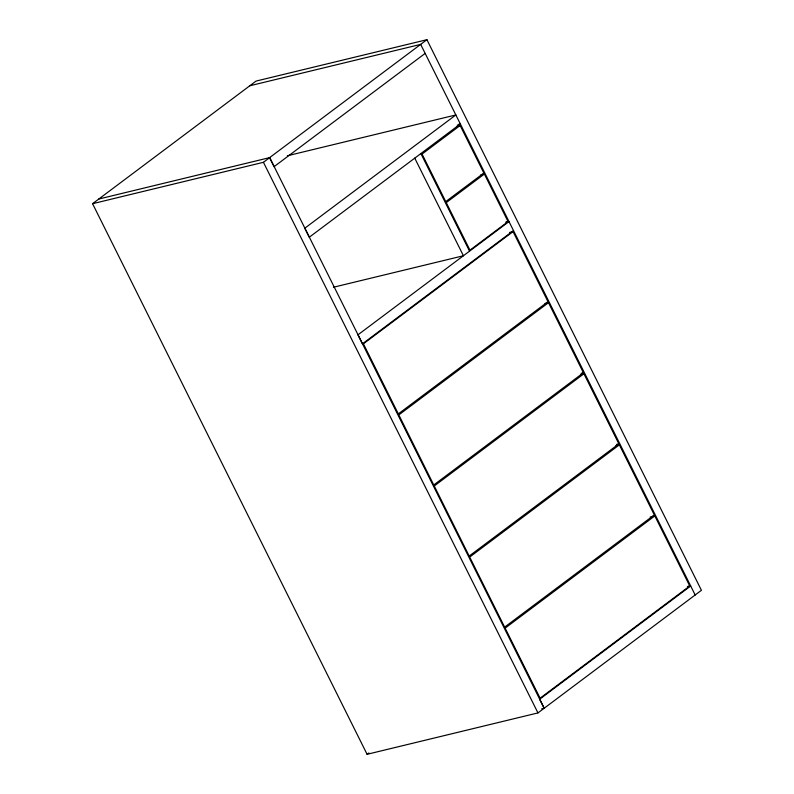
<?xml version="1.0" encoding="UTF-8"?>
<svg xmlns="http://www.w3.org/2000/svg" width="794" height="794" viewBox="0 0 794 794"><rect width="100%" height="100%" fill="white"/><g stroke="black" fill="none" stroke-linecap="round" stroke-linejoin="round"><path stroke-width="1.19" d="M92.57 203.701L256.045 81.087L426.914 39.7L701.43 590.299L537.955 712.913L367.086 754.3L92.57 203.701L263.439 162.304L269.682 157.619L544.208 708.228L541.716 708.824M426.914 39.7L269.603 157.639L274.099 166.651L425.157 53.397M460.143 125.492L422.041 154.066L445.742 201.616L483.854 173.042L460.143 125.492L456.55 126.365M484.35 174.045L446.248 202.619L469.959 250.17L508.061 221.595L484.35 174.045L480.757 174.918M513.5 230.588L362.441 343.842L357.955 334.83L509.004 221.576L506.602 222.161M513.053 231.61L363.384 343.822L398.33 413.902L547.989 301.69L513.053 231.61L509.579 232.453M548.495 302.683L398.826 414.905L433.762 484.975L583.431 372.763L548.495 302.683L545.021 303.526M583.927 373.766L434.268 485.978L469.204 556.058L618.873 443.846L583.927 373.766L580.464 374.609M619.37 444.839L469.701 557.06L504.637 627.131L654.306 514.919L619.37 444.839L615.896 445.682M654.812 515.921L505.143 628.133L540.079 698.214L689.748 585.992L654.812 515.921L650.177 517.043M367.086 754.3L368.873 752.96M249.792 85.772L420.661 44.385L695.177 594.984M98.744 199.036L269.682 157.619M287.388 155.773L455.845 114.961L304.797 228.215L309.293 237.227L460.341 123.973L457.93 124.559M505.659 222.181L508.061 221.595M333.46 287.239L463.418 255.757L414.756 158.155M581.119 373.329L583.431 372.763M616.551 444.402L618.873 443.846M687.435 586.558L689.748 585.992M688.279 586.558L690.691 585.982L539.632 699.236L544.128 708.238M420.889 153.55L469.552 251.162M263.439 162.304L537.955 712.913"/></g></svg>
